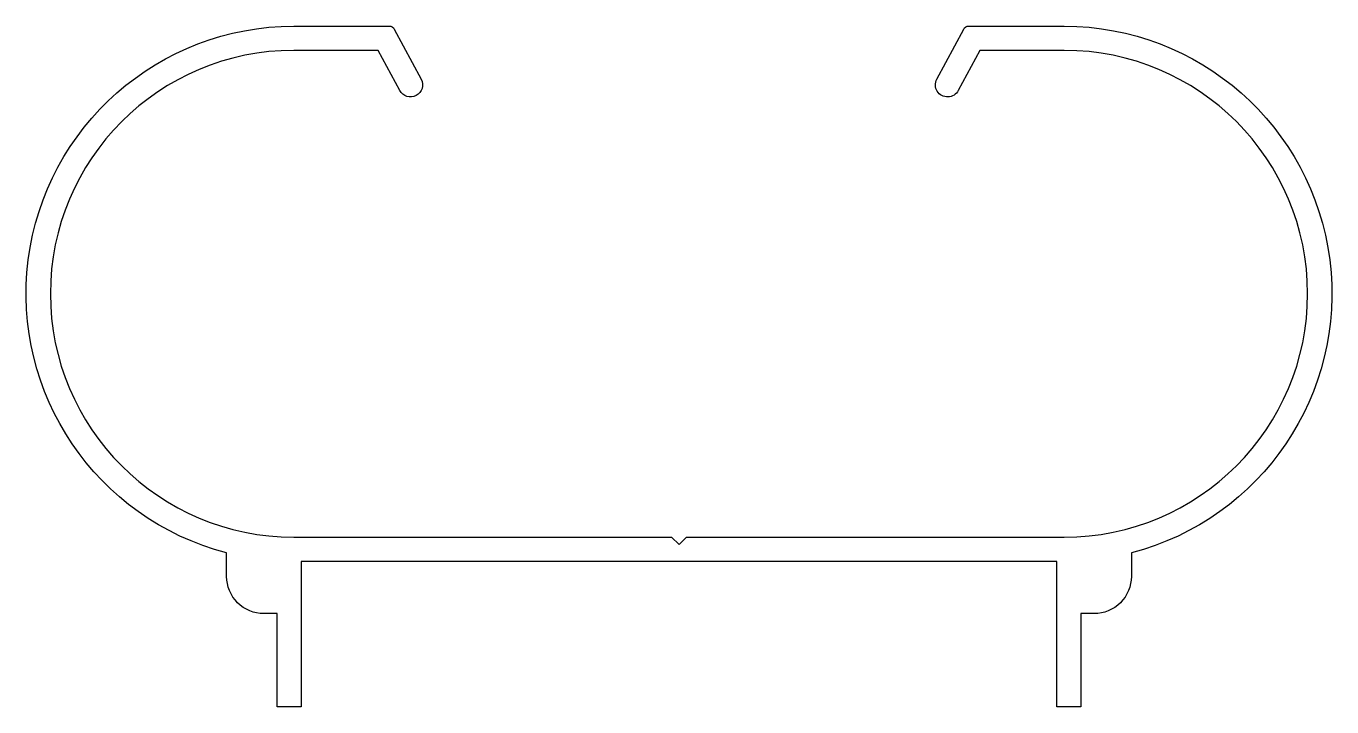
# Model space of a CAD drawing. Extents: x 128.5 to 198.5, y 200.7 to 237.2.
import ezdxf

# ---------------------------------------------------------------- set-up
doc = ezdxf.new("R2010")
doc.units = 0
doc.layers.get('0').update_dxf_attribs({"linetype": 'CONTINUOUS'})

msp = doc.modelspace()

# ---------------------------------------------------------------- linework, layer by layer
msp.add_lwpolyline([(141.918, 200.697), (141.918, 205.697), (141.218, 205.697, -0.414214), (139.218, 207.697), (139.218, 208.956, -0.880618), (142.818, 237.197), (147.937, 237.197, -0.276438), (148.202, 237.039), (149.641, 234.355, -1), (148.495, 233.74), (147.339, 235.897), (142.818, 235.897, 1), (142.818, 209.797), (163.068, 209.797), (163.468, 209.397), (163.868, 209.797), (184.118, 209.797, 1), (184.118, 235.897), (179.597, 235.897), (178.441, 233.74, -1), (177.295, 234.355), (178.734, 237.039, -0.276438), (178.998, 237.197), (184.118, 237.197, -0.880618), (187.718, 208.956), (187.718, 207.697, -0.414214), (185.718, 205.697), (185.018, 205.697), (185.018, 200.697), (183.718, 200.697), (183.718, 208.497), (163.468, 208.497), (143.218, 208.497), (143.218, 200.697)], format="xyb", close=True)

doc.saveas('drawing.dxf')
